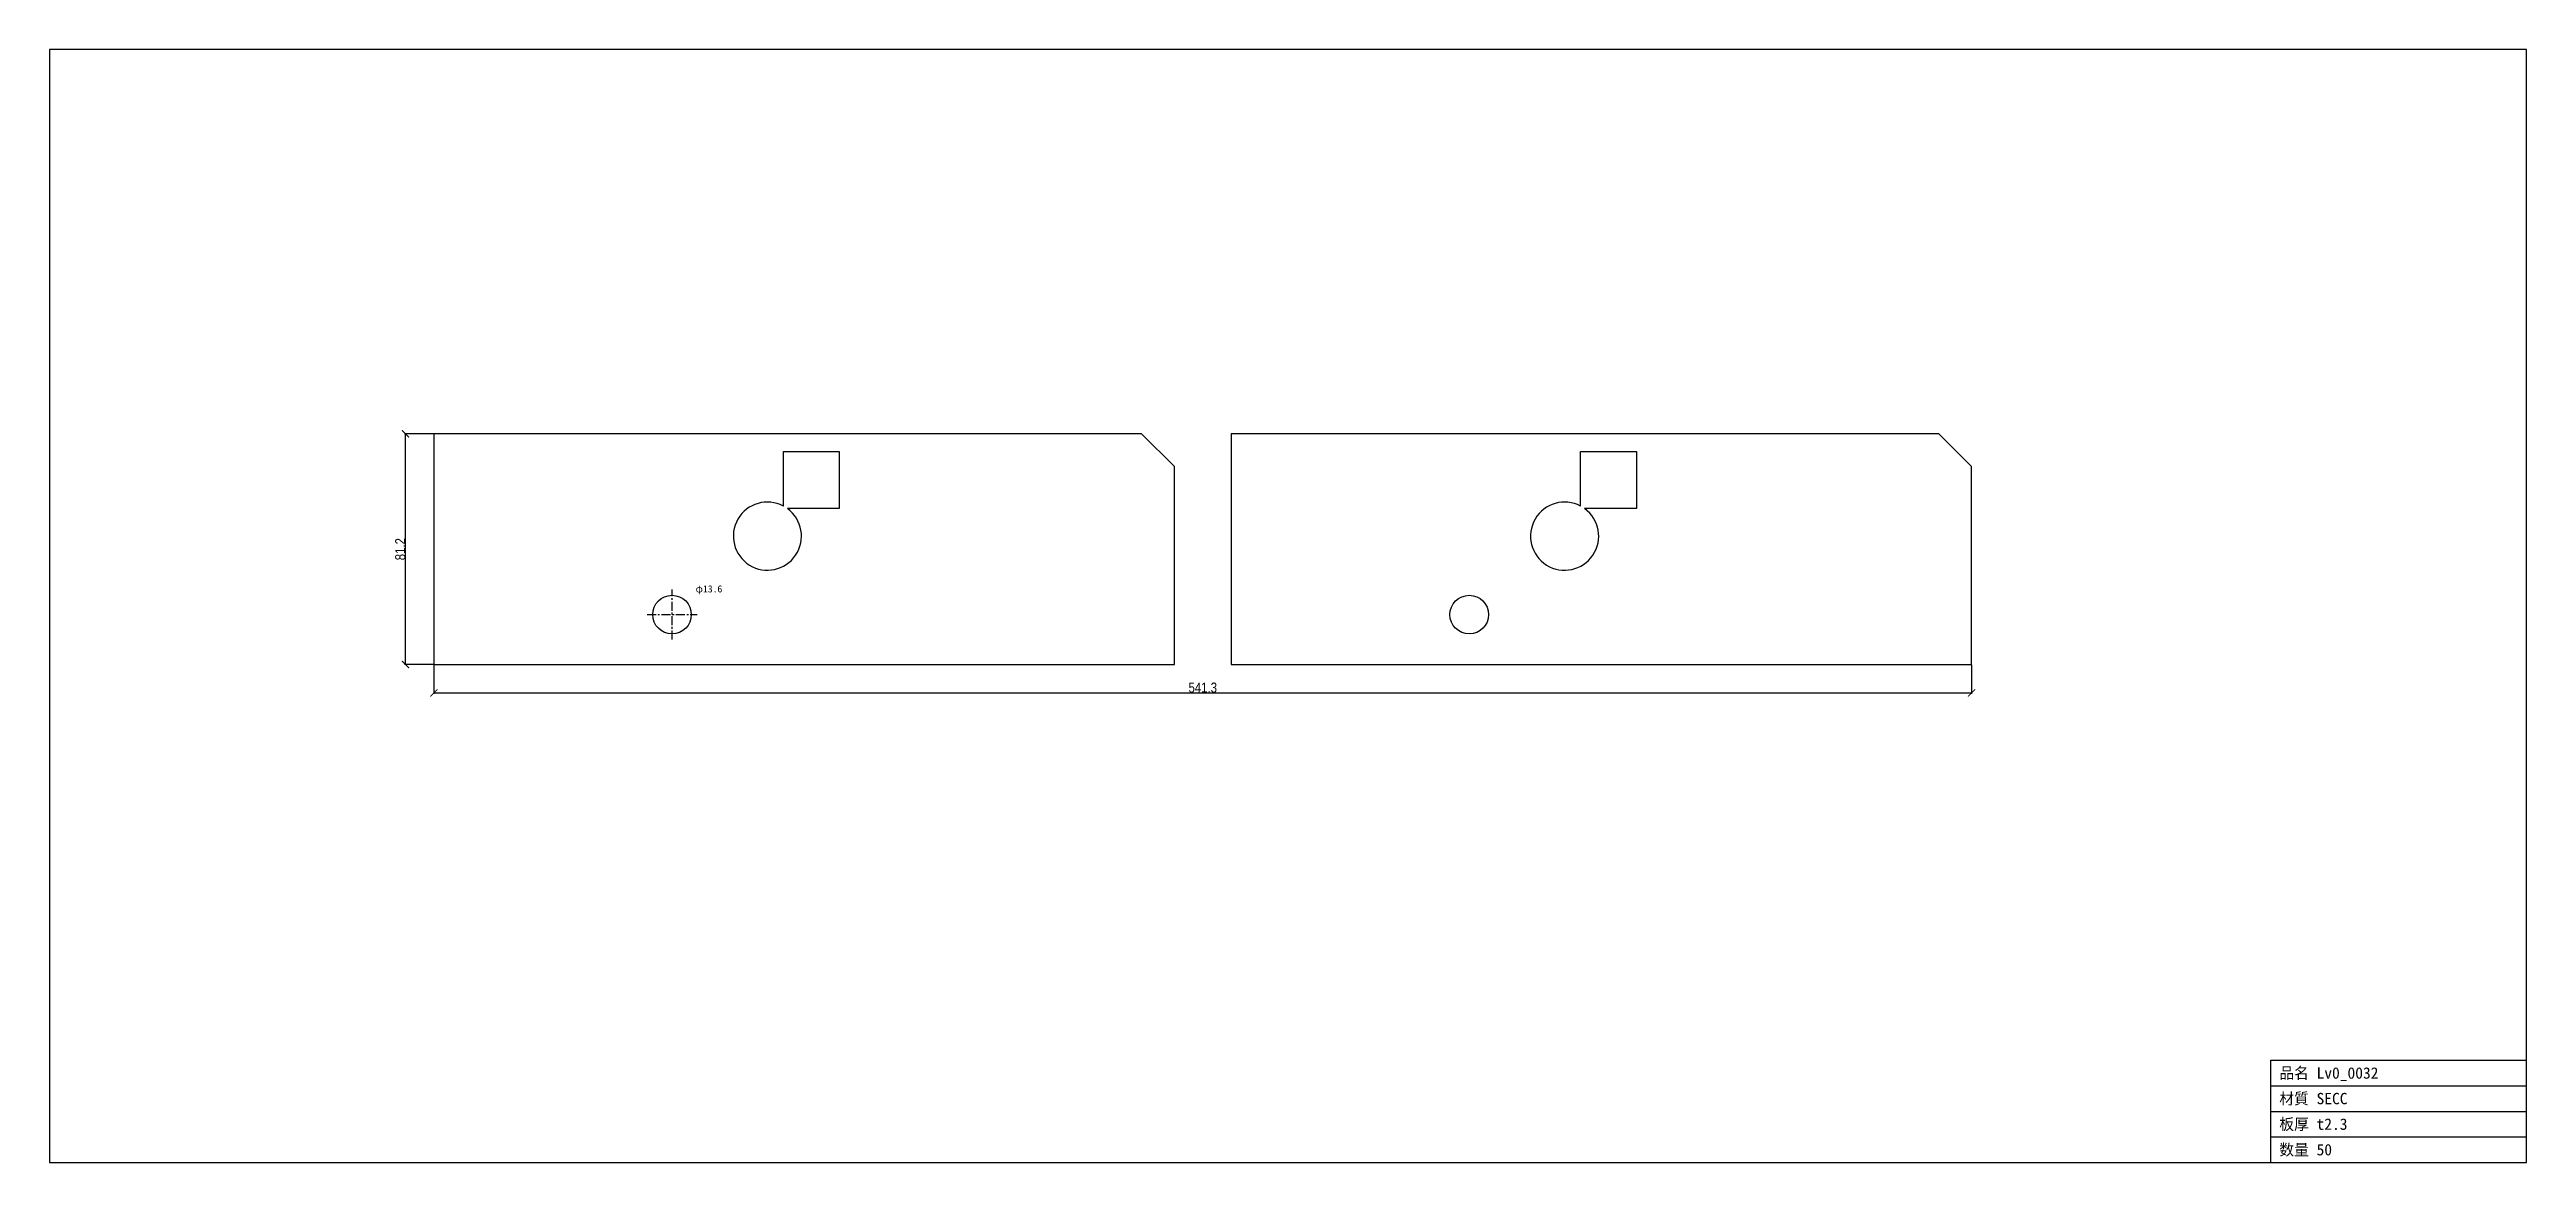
# Model space of a CAD drawing. Header units: millimetres. Extents: x -135 to 737, y -175 to 217.
import ezdxf

# ---------------------------------------------------------------- set-up
doc = ezdxf.new("R2010")
doc.units = ezdxf.units.MM
doc.linetypes.add('CENTER', pattern=[5.08, 3.175, -0.635, 0.635, -0.635])
for name, color, linetype in [('CENTER', 7, 'Continuous'), ('CUT', 7, 'Continuous'), ('DIM', 7, 'Continuous'), ('FRAME', 7, 'Continuous'), ('TEXT', 7, 'Continuous')]:
    doc.layers.add(name, color=color, linetype=linetype)
doc.styles.add('OpenSansCondensed-Light', font='OpenSansCondensed-Light.ttf')
doc.dimstyles.new('EZDXF', dxfattribs={"dimtxt": 0.25, "dimasz": 0.175, "dimexe": 0.375, "dimexo": 0.125, "dimgap": 0.1, "dimtad": 1, "dimlfac": 100, "dimzin": 12, "dimdsep": 46, "dimtxsty": 'OpenSansCondensed-Light', "dimblk": 'ARCHTICK', "dimcen": 2.5, "dimazin": 3, "dimtfac": 0.5, "dimtmove": 2, "dimatfit": 3})

# ---------------------------------------------------------------- blocks, each defined once
blk = doc.blocks.new('_ARCHTICK')
at = {"color": 0, "linetype": 'BYBLOCK', "const_width": 0.15}
blk.add_lwpolyline([(-0.5, -0.5), (0.5, 0.5)], dxfattribs=at)

msp = doc.modelspace()

# ---------------------------------------------------------------- linework, layer by layer
at = {"layer": 'CENTER', "color": 1, "linetype": 'CENTER'}
for p, q in [((83.8, 8.76), (83.8, 26.37)), ((75, 17.57), (92.61, 17.57))]:
    msp.add_line(p, q, dxfattribs=at)
at = {"layer": 'CUT'}
for p, q in [((0, 81.19), (0, 0)), ((249.11, 81.19), (0, 81.19)), ((260.64, 69.66), (249.11, 81.19)), ((280.64, 81.19), (280.64, 0)), ((529.75, 81.19), (280.64, 81.19)), ((541.27, 69.66), (529.75, 81.19)), ((123.01, 55.78), (123.01, 75)), ((123.01, 75), (142.7, 75)), ((142.7, 75), (142.7, 54.9)), ((403.65, 55.78), (403.65, 75)), ((403.65, 75), (423.33, 75)), ((423.33, 75), (423.33, 54.9)), ((260.64, 0), (260.64, 69.66)), ((541.27, 0), (541.27, 69.66)), ((142.7, 54.9), (124.42, 54.9)), ((423.33, 54.9), (405.06, 54.9)), ((0, 0), (260.64, 0)), ((280.64, 0), (541.27, 0))]:
    msp.add_line(p, q, dxfattribs=at)
for centre in [(83.8, 17.57), (364.44, 17.57)]:
    msp.add_circle(centre, 6.8, dxfattribs=at)
for centre in [(117.38, 45.19), (398.02, 45.19)]:
    msp.add_arc(centre, 11.99, 61.99313, 54.07311, dxfattribs=at)
at = {"layer": 'FRAME'}
for p, q in [((736.59, 216.51), (-135.32, 216.51)), ((-135.32, 216.51), (-135.32, -175.32)), ((736.59, -175.32), (736.59, 216.51)), ((646.59, -175.32), (646.59, -139.32)), ((646.59, -139.32), (736.59, -139.32)), ((646.59, -148.32), (736.59, -148.32)), ((646.59, -157.32), (736.59, -157.32)), ((646.59, -166.32), (736.59, -166.32)), ((-135.32, -175.32), (736.59, -175.32))]:
    msp.add_line(p, q, dxfattribs=at)

# ---------------------------------------------------------------- texts
at = {"layer": 'TEXT'}
for s, height, p in [('φ13.6', 2.5, (92.11, 25.37)), ('品名 Lv0_0032', 4, (649.59, -145.82)), ('材質 SECC', 4, (649.59, -154.82)), ('板厚 t2.3', 4, (649.59, -163.82)), ('数量 50', 4, (649.59, -172.82))]:
    msp.add_text(s, height=height, dxfattribs=at).set_placement(p)

# ---------------------------------------------------------------- dimensions: what is measured, and where the dimension line sits
at = {"layer": 'DIM'}
msp.add_linear_dim(base=(-10, 0), p1=(0, 0), p2=(0, 81.19), angle=90, dimstyle='EZDXF', override={"dimtxt": 3.5, "dimasz": 2.5, "dimdec": 1, "dimlfac": 1}, dxfattribs=at).render()
msp.add_linear_dim(base=(0, -10), p1=(0, 0), p2=(541.27, 0), dimstyle='EZDXF', override={"dimtxt": 3.5, "dimasz": 2.5, "dimdec": 1, "dimlfac": 1}, dxfattribs=at).render()

doc.saveas('drawing.dxf')
